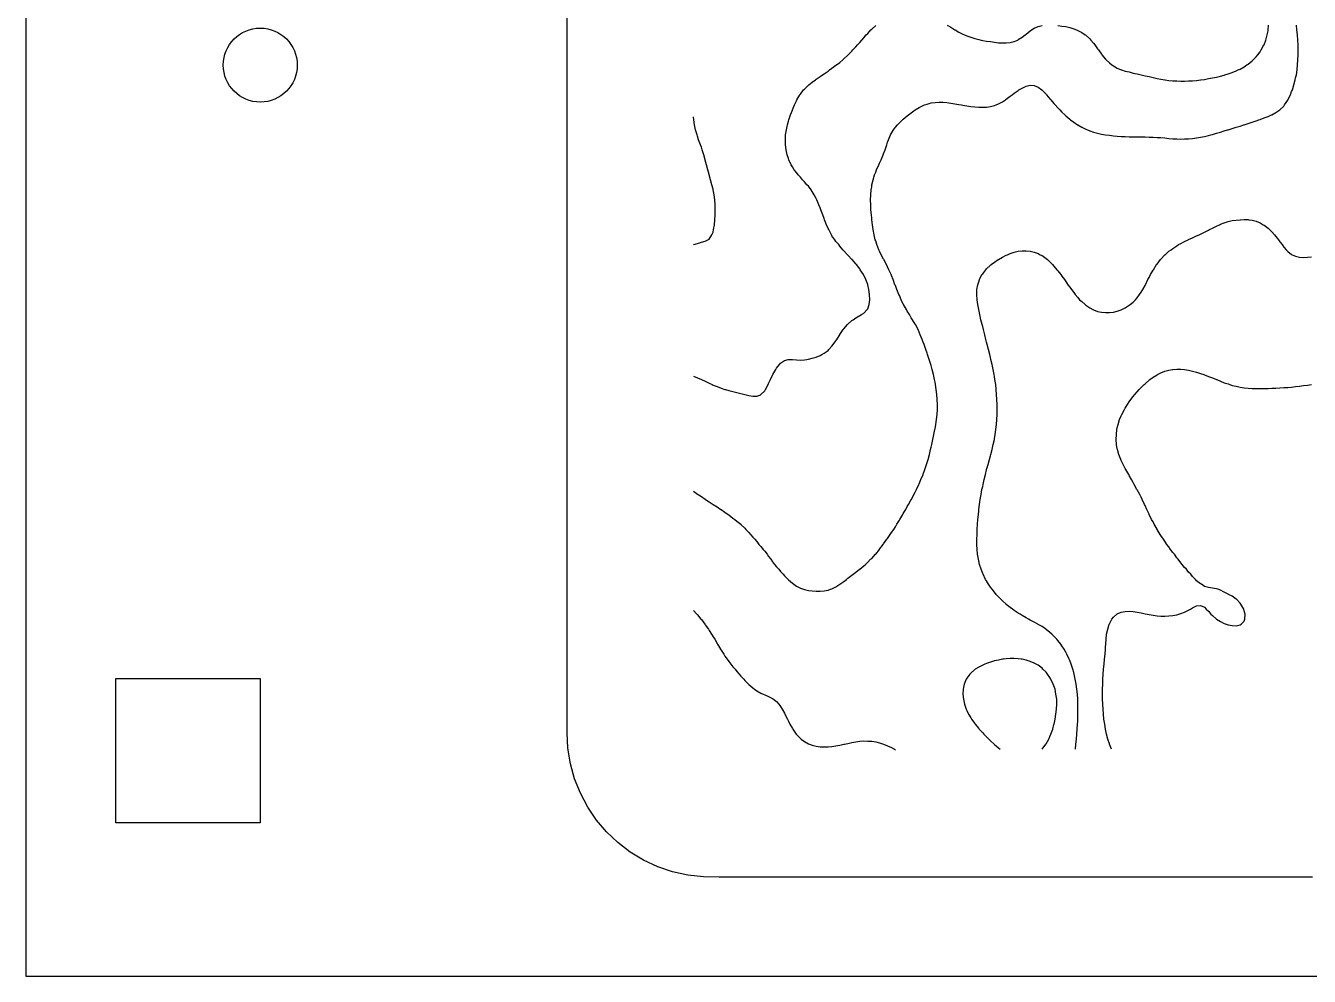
# Model space of a CAD drawing. Header units: metres. Extents: x 0 to 150, y 0 to 101.
# Drawn here: x 0 to 71.1, y 0 to 52.7 of the extents above; entities that cross this region are included whole.
import ezdxf

# ---------------------------------------------------------------- set-up
doc = ezdxf.new("R2010")
doc.units = ezdxf.units.M
for name, color, linetype in [('blank', 7, 'Continuous'), ('engrave', 7, 'Continuous'), ('outline', 7, 'Continuous'), ('pins', 7, 'Continuous'), ('witness', 7, 'Continuous')]:
    doc.layers.add(name, color=color, linetype=linetype)

msp = doc.modelspace()

# ---------------------------------------------------------------- linework, layer by layer
at = {"layer": 'blank'}
msp.add_lwpolyline([(0, 0), (150, 0), (150, 101), (0, 101)], close=True, dxfattribs=at)
at = {"layer": 'engrave'}
for points in [[(37, 26.88), (37.22, 26.73), (37.26, 26.71), (37.44, 26.59), (37.66, 26.44), (37.67, 26.43), (37.88, 26.29), (38.09, 26.15), (38.1, 26.15), (38.31, 26.01), (38.52, 25.88), (38.53, 25.87), (38.75, 25.72), (38.93, 25.6), (38.97, 25.57), (39.19, 25.4), (39.3, 25.32), (39.41, 25.23), (39.63, 25.05), (39.63, 25.04), (39.85, 24.83), (39.91, 24.77), (40.07, 24.59), (40.16, 24.49), (40.29, 24.34), (40.4, 24.22), (40.51, 24.09), (40.63, 23.94), (40.73, 23.83), (40.86, 23.66), (40.95, 23.56), (41.08, 23.39), (41.17, 23.27), (41.29, 23.11), (41.39, 22.98), (41.5, 22.83), (41.61, 22.7), (41.73, 22.56), (41.83, 22.44), (41.98, 22.28), (42.05, 22.2), (42.25, 22), (42.27, 21.98), (42.49, 21.79), (42.57, 21.73), (42.71, 21.63), (42.93, 21.51), (43.1, 21.45), (43.15, 21.44), (43.37, 21.39), (43.58, 21.36), (43.8, 21.35), (44.02, 21.35), (44.24, 21.36), (44.46, 21.4), (44.6, 21.45), (44.68, 21.48), (44.9, 21.59), (45.12, 21.73), (45.12, 21.73), (45.34, 21.89), (45.49, 22), (45.56, 22.06), (45.78, 22.23), (45.85, 22.28), (46, 22.4), (46.2, 22.56), (46.22, 22.57), (46.44, 22.75), (46.53, 22.83), (46.66, 22.95), (46.82, 23.11), (46.88, 23.16), (47.09, 23.39), (47.1, 23.4), (47.31, 23.66), (47.32, 23.67), (47.52, 23.94), (47.54, 23.96), (47.72, 24.22), (47.76, 24.27), (47.91, 24.49), (47.98, 24.59), (48.1, 24.77), (48.2, 24.92), (48.27, 25.05), (48.42, 25.28), (48.44, 25.32), (48.61, 25.6), (48.63, 25.65), (48.77, 25.88), (48.85, 26.03), (48.92, 26.15), (49.07, 26.42), (49.08, 26.43), (49.22, 26.71), (49.29, 26.84), (49.36, 26.98), (49.49, 27.26), (49.51, 27.3), (49.61, 27.54), (49.73, 27.81), (49.73, 27.83), (49.83, 28.09), (49.92, 28.37), (49.95, 28.47), (50, 28.65), (50.08, 28.92), (50.14, 29.2), (50.17, 29.33), (50.21, 29.48), (50.27, 29.75), (50.33, 30.03), (50.38, 30.31), (50.39, 30.35), (50.44, 30.58), (50.48, 30.86), (50.5, 31.14), (50.52, 31.41), (50.52, 31.69), (50.51, 31.97), (50.49, 32.24), (50.46, 32.52), (50.42, 32.8), (50.39, 32.92), (50.36, 33.07), (50.3, 33.35), (50.23, 33.63), (50.17, 33.85), (50.16, 33.9), (50.07, 34.18), (49.98, 34.46), (49.95, 34.53), (49.88, 34.73), (49.78, 35.01), (49.73, 35.14), (49.68, 35.29), (49.57, 35.56), (49.51, 35.69), (49.45, 35.84), (49.3, 36.12), (49.29, 36.14), (49.14, 36.39), (49.07, 36.5), (48.97, 36.67), (48.85, 36.86), (48.81, 36.95), (48.65, 37.23), (48.63, 37.26), (48.52, 37.5), (48.42, 37.73), (48.39, 37.78), (48.28, 38.06), (48.2, 38.28), (48.17, 38.33), (48.07, 38.61), (47.98, 38.84), (47.96, 38.89), (47.83, 39.16), (47.76, 39.32), (47.7, 39.44), (47.55, 39.72), (47.54, 39.74), (47.41, 39.99), (47.32, 40.18), (47.27, 40.27), (47.16, 40.55), (47.1, 40.76), (47.08, 40.82), (47.01, 41.1), (46.96, 41.38), (46.92, 41.65), (46.89, 41.93), (46.88, 42.01), (46.86, 42.21), (46.84, 42.48), (46.83, 42.76), (46.82, 43.04), (46.83, 43.31), (46.85, 43.59), (46.88, 43.76), (46.89, 43.87), (46.96, 44.14), (47.04, 44.42), (47.1, 44.56), (47.15, 44.7), (47.28, 44.97), (47.32, 45.06), (47.4, 45.25), (47.52, 45.53), (47.54, 45.58), (47.62, 45.81), (47.71, 46.08), (47.76, 46.22), (47.81, 46.36), (47.92, 46.64), (47.98, 46.73), (48.08, 46.91), (48.2, 47.06), (48.31, 47.19), (48.42, 47.3), (48.59, 47.47), (48.63, 47.51), (48.85, 47.69), (48.92, 47.74), (49.07, 47.86), (49.29, 48.02), (49.29, 48.02), (49.51, 48.15), (49.73, 48.26), (49.81, 48.3), (49.95, 48.34), (50.17, 48.4), (50.39, 48.43), (50.61, 48.44), (50.83, 48.44), (51.05, 48.42), (51.27, 48.39), (51.49, 48.36), (51.71, 48.32), (51.85, 48.3), (51.93, 48.28), (52.15, 48.24), (52.37, 48.21), (52.59, 48.18), (52.81, 48.16), (53.03, 48.16), (53.25, 48.17), (53.47, 48.21), (53.69, 48.26), (53.77, 48.3), (53.9, 48.35), (54.12, 48.47), (54.29, 48.57), (54.34, 48.61), (54.56, 48.78), (54.66, 48.85), (54.78, 48.94), (55, 49.1), (55.04, 49.13), (55.22, 49.23), (55.44, 49.33), (55.66, 49.39), (55.88, 49.37), (56.1, 49.28), (56.3, 49.13), (56.32, 49.11), (56.54, 48.88), (56.57, 48.85), (56.76, 48.63), (56.81, 48.57), (56.98, 48.38), (57.05, 48.3), (57.2, 48.13), (57.3, 48.02), (57.42, 47.9), (57.58, 47.74), (57.64, 47.69), (57.86, 47.5), (57.9, 47.47), (58.08, 47.34), (58.29, 47.19), (58.3, 47.19), (58.52, 47.06), (58.74, 46.95), (58.83, 46.91), (58.96, 46.86), (59.17, 46.78), (59.39, 46.72), (59.61, 46.67), (59.83, 46.64), (59.84, 46.64), (60.05, 46.61), (60.27, 46.58), (60.49, 46.56), (60.71, 46.55), (60.93, 46.54), (61.15, 46.53), (61.37, 46.53), (61.59, 46.53), (61.81, 46.52), (62.03, 46.52), (62.25, 46.51), (62.47, 46.51), (62.69, 46.49), (62.91, 46.48), (63.13, 46.46), (63.35, 46.44), (63.57, 46.42), (63.79, 46.41), (64.01, 46.4), (64.22, 46.41), (64.44, 46.42), (64.66, 46.44), (64.88, 46.47), (65.1, 46.51), (65.32, 46.55), (65.54, 46.6), (65.67, 46.64), (65.76, 46.66), (65.98, 46.72), (66.2, 46.79), (66.42, 46.85), (66.6, 46.91), (66.64, 46.92), (66.86, 46.99), (67.08, 47.06), (67.3, 47.12), (67.5, 47.19), (67.52, 47.19), (67.74, 47.26), (67.96, 47.33), (68.18, 47.41), (68.33, 47.47), (68.4, 47.49), (68.62, 47.57), (68.84, 47.66), (69.04, 47.74), (69.06, 47.75), (69.28, 47.87), (69.49, 48.02), (69.5, 48.02), (69.71, 48.23), (69.76, 48.3), (69.93, 48.55), (69.94, 48.57), (70.08, 48.85), (70.15, 49.04), (70.19, 49.13), (70.27, 49.4), (70.35, 49.68), (70.37, 49.79), (70.41, 49.96), (70.45, 50.23), (70.48, 50.51), (70.5, 50.79), (70.52, 51.06), (70.52, 51.34), (70.51, 51.62), (70.5, 51.89), (70.47, 52.17), (70.44, 52.45), (70.41, 52.72)], [(37, 33.26), (37.22, 33.17), (37.44, 33.08), (37.45, 33.07), (37.66, 32.98), (37.88, 32.87), (38.04, 32.8), (38.1, 32.77), (38.31, 32.68), (38.53, 32.6), (38.75, 32.53), (38.78, 32.52), (38.97, 32.47), (39.19, 32.41), (39.41, 32.35), (39.63, 32.3), (39.85, 32.24), (39.85, 32.24), (40.07, 32.19), (40.29, 32.16), (40.51, 32.16), (40.73, 32.23), (40.74, 32.24), (40.95, 32.45), (40.99, 32.52), (41.14, 32.8), (41.17, 32.85), (41.27, 33.07), (41.39, 33.31), (41.41, 33.35), (41.56, 33.63), (41.61, 33.7), (41.77, 33.9), (41.83, 33.98), (42.05, 34.13), (42.26, 34.18), (42.27, 34.18), (42.36, 34.18), (42.49, 34.18), (42.71, 34.16), (42.93, 34.15), (43.15, 34.16), (43.29, 34.18), (43.37, 34.2), (43.58, 34.25), (43.8, 34.32), (44.02, 34.41), (44.12, 34.46), (44.24, 34.53), (44.46, 34.69), (44.51, 34.73), (44.68, 34.92), (44.75, 35.01), (44.9, 35.22), (44.94, 35.29), (45.12, 35.56), (45.12, 35.57), (45.3, 35.84), (45.34, 35.89), (45.53, 36.12), (45.56, 36.15), (45.78, 36.34), (45.86, 36.39), (46, 36.49), (46.22, 36.62), (46.31, 36.67), (46.44, 36.76), (46.63, 36.95), (46.66, 36.99), (46.74, 37.23), (46.77, 37.5), (46.76, 37.78), (46.72, 38.06), (46.66, 38.33), (46.66, 38.34), (46.55, 38.61), (46.44, 38.86), (46.43, 38.89), (46.25, 39.16), (46.22, 39.21), (46.04, 39.44), (46, 39.48), (45.79, 39.72), (45.78, 39.73), (45.56, 39.96), (45.53, 39.99), (45.34, 40.2), (45.28, 40.27), (45.12, 40.46), (45.05, 40.55), (44.9, 40.73), (44.83, 40.82), (44.68, 41.04), (44.65, 41.1), (44.5, 41.38), (44.46, 41.44), (44.37, 41.65), (44.27, 41.93), (44.24, 41.99), (44.17, 42.21), (44.06, 42.48), (44.02, 42.59), (43.95, 42.76), (43.84, 43.04), (43.8, 43.11), (43.69, 43.31), (43.58, 43.5), (43.52, 43.59), (43.37, 43.79), (43.29, 43.87), (43.15, 44.03), (43.04, 44.14), (42.93, 44.28), (42.8, 44.42), (42.71, 44.55), (42.59, 44.7), (42.49, 44.87), (42.42, 44.97), (42.29, 45.25), (42.27, 45.32), (42.2, 45.53), (42.14, 45.81), (42.1, 46.08), (42.1, 46.36), (42.11, 46.64), (42.15, 46.91), (42.21, 47.19), (42.27, 47.39), (42.29, 47.47), (42.38, 47.74), (42.49, 48.01), (42.49, 48.02), (42.61, 48.3), (42.71, 48.52), (42.74, 48.57), (42.9, 48.85), (42.93, 48.89), (43.11, 49.13), (43.15, 49.17), (43.37, 49.38), (43.39, 49.4), (43.58, 49.56), (43.76, 49.68), (43.8, 49.72), (44.02, 49.87), (44.15, 49.96), (44.24, 50.02), (44.46, 50.17), (44.54, 50.23), (44.68, 50.33), (44.9, 50.49), (44.93, 50.51), (45.12, 50.65), (45.28, 50.79), (45.34, 50.84), (45.56, 51.05), (45.58, 51.06), (45.78, 51.27), (45.84, 51.34), (46, 51.51), (46.1, 51.62), (46.22, 51.76), (46.34, 51.89), (46.44, 52.01), (46.58, 52.17), (46.66, 52.26), (46.83, 52.45), (46.88, 52.5), (47.1, 52.7)], [(51.06, 52.72), (51.27, 52.6), (51.49, 52.46), (51.5, 52.45), (51.71, 52.33), (51.93, 52.21), (52.02, 52.17), (52.15, 52.12), (52.37, 52.04), (52.59, 51.97), (52.81, 51.92), (52.94, 51.89), (53.03, 51.87), (53.25, 51.83), (53.47, 51.8), (53.69, 51.77), (53.9, 51.74), (54.12, 51.73), (54.34, 51.73), (54.56, 51.76), (54.78, 51.81), (54.98, 51.89), (55, 51.91), (55.22, 52.05), (55.38, 52.17), (55.44, 52.22), (55.66, 52.4), (55.73, 52.45), (55.88, 52.55), (56.1, 52.64), (56.32, 52.69)], [(57.2, 52.69), (57.42, 52.66), (57.64, 52.63), (57.86, 52.58), (58.08, 52.51), (58.23, 52.45), (58.3, 52.42), (58.52, 52.3), (58.71, 52.17), (58.74, 52.15), (58.96, 51.96), (59.02, 51.89), (59.17, 51.71), (59.24, 51.62), (59.39, 51.41), (59.44, 51.34), (59.61, 51.1), (59.64, 51.06), (59.83, 50.83), (59.87, 50.79), (60.05, 50.62), (60.19, 50.51), (60.27, 50.45), (60.49, 50.33), (60.71, 50.24), (60.73, 50.23), (60.93, 50.17), (61.15, 50.12), (61.37, 50.06), (61.59, 50.01), (61.81, 49.96), (61.81, 49.96), (62.03, 49.91), (62.25, 49.86), (62.47, 49.81), (62.69, 49.76), (62.91, 49.72), (63.13, 49.68), (63.14, 49.68), (63.35, 49.65), (63.57, 49.63), (63.79, 49.62), (64.01, 49.61), (64.22, 49.61), (64.44, 49.62), (64.66, 49.63), (64.88, 49.65), (65.1, 49.68), (65.12, 49.68), (65.32, 49.71), (65.54, 49.75), (65.76, 49.79), (65.98, 49.84), (66.2, 49.89), (66.42, 49.95), (66.45, 49.96), (66.64, 50.02), (66.86, 50.09), (67.08, 50.18), (67.19, 50.23), (67.3, 50.28), (67.52, 50.41), (67.67, 50.51), (67.74, 50.56), (67.96, 50.73), (68.01, 50.79), (68.18, 50.95), (68.27, 51.06), (68.4, 51.24), (68.46, 51.34), (68.61, 51.62), (68.62, 51.63), (68.72, 51.89), (68.79, 52.17), (68.84, 52.39), (68.85, 52.45), (68.87, 52.72)], [(37, 40.54), (37.02, 40.55), (37.22, 40.62), (37.44, 40.68), (37.66, 40.74), (37.8, 40.82), (37.88, 40.86), (38.03, 41.1), (38.1, 41.24), (38.12, 41.38), (38.17, 41.65), (38.19, 41.93), (38.21, 42.21), (38.21, 42.48), (38.21, 42.76), (38.19, 43.04), (38.15, 43.31), (38.1, 43.59), (38.1, 43.62), (38.03, 43.87), (37.95, 44.14), (37.88, 44.42), (37.88, 44.44), (37.8, 44.7), (37.72, 44.97), (37.66, 45.24), (37.65, 45.25), (37.57, 45.53), (37.48, 45.81), (37.44, 45.95), (37.39, 46.08), (37.28, 46.36), (37.22, 46.57), (37.2, 46.64), (37.12, 46.91), (37.06, 47.19), (37.02, 47.47), (37, 47.63)], [(58.17, 12.59), (58.2, 12.87), (58.23, 13.15), (58.25, 13.42), (58.27, 13.7), (58.29, 13.98), (58.3, 14.12), (58.3, 14.25), (58.31, 14.53), (58.31, 14.81), (58.31, 15.08), (58.3, 15.34), (58.3, 15.36), (58.28, 15.64), (58.25, 15.91), (58.21, 16.19), (58.16, 16.47), (58.1, 16.74), (58.08, 16.83), (58.03, 17.02), (57.93, 17.3), (57.86, 17.5), (57.82, 17.57), (57.69, 17.85), (57.64, 17.96), (57.54, 18.13), (57.42, 18.32), (57.36, 18.4), (57.2, 18.62), (57.14, 18.68), (56.98, 18.86), (56.87, 18.96), (56.76, 19.06), (56.54, 19.23), (56.53, 19.24), (56.32, 19.38), (56.1, 19.5), (56.08, 19.51), (55.88, 19.62), (55.66, 19.74), (55.57, 19.79), (55.44, 19.86), (55.22, 19.99), (55.1, 20.07), (55, 20.13), (54.78, 20.28), (54.69, 20.34), (54.56, 20.44), (54.34, 20.61), (54.33, 20.62), (54.12, 20.81), (54.03, 20.9), (53.9, 21.03), (53.77, 21.17), (53.69, 21.29), (53.55, 21.45), (53.47, 21.57), (53.36, 21.73), (53.25, 21.91), (53.19, 22), (53.05, 22.28), (53.03, 22.33), (52.94, 22.56), (52.85, 22.83), (52.81, 23.03), (52.79, 23.11), (52.75, 23.39), (52.72, 23.66), (52.71, 23.94), (52.71, 24.22), (52.72, 24.49), (52.73, 24.77), (52.75, 25.05), (52.76, 25.32), (52.79, 25.6), (52.81, 25.8), (52.82, 25.88), (52.85, 26.15), (52.89, 26.43), (52.94, 26.71), (52.99, 26.98), (53.03, 27.15), (53.05, 27.26), (53.11, 27.54), (53.18, 27.81), (53.25, 28.07), (53.25, 28.09), (53.33, 28.37), (53.41, 28.65), (53.47, 28.84), (53.49, 28.92), (53.56, 29.2), (53.62, 29.48), (53.68, 29.75), (53.69, 29.78), (53.73, 30.03), (53.76, 30.31), (53.79, 30.58), (53.81, 30.86), (53.83, 31.14), (53.83, 31.41), (53.83, 31.69), (53.82, 31.97), (53.8, 32.24), (53.78, 32.52), (53.75, 32.8), (53.71, 33.07), (53.69, 33.24), (53.67, 33.35), (53.61, 33.63), (53.56, 33.9), (53.49, 34.18), (53.47, 34.3), (53.43, 34.46), (53.36, 34.73), (53.28, 35.01), (53.25, 35.15), (53.21, 35.29), (53.14, 35.56), (53.07, 35.84), (53.03, 36.01), (53, 36.12), (52.93, 36.39), (52.87, 36.67), (52.81, 36.95), (52.81, 36.96), (52.76, 37.23), (52.72, 37.5), (52.7, 37.78), (52.71, 38.06), (52.76, 38.33), (52.81, 38.49), (52.85, 38.61), (52.99, 38.89), (53.03, 38.93), (53.21, 39.16), (53.25, 39.2), (53.47, 39.41), (53.5, 39.44), (53.69, 39.58), (53.89, 39.72), (53.9, 39.72), (54.12, 39.85), (54.34, 39.96), (54.41, 39.99), (54.56, 40.06), (54.78, 40.13), (55, 40.18), (55.22, 40.21), (55.44, 40.21), (55.66, 40.19), (55.88, 40.14), (56.1, 40.06), (56.22, 39.99), (56.32, 39.94), (56.54, 39.79), (56.62, 39.72), (56.76, 39.59), (56.9, 39.44), (56.98, 39.36), (57.14, 39.16), (57.2, 39.1), (57.36, 38.89), (57.42, 38.81), (57.56, 38.61), (57.64, 38.5), (57.75, 38.33), (57.86, 38.19), (57.95, 38.06), (58.08, 37.89), (58.16, 37.78), (58.3, 37.62), (58.4, 37.5), (58.52, 37.39), (58.7, 37.23), (58.74, 37.2), (58.96, 37.05), (59.14, 36.95), (59.17, 36.93), (59.39, 36.85), (59.61, 36.8), (59.83, 36.78), (60.05, 36.78), (60.27, 36.81), (60.49, 36.86), (60.71, 36.94), (60.74, 36.95), (60.93, 37.05), (61.15, 37.19), (61.2, 37.23), (61.37, 37.37), (61.5, 37.5), (61.59, 37.61), (61.72, 37.78), (61.81, 37.91), (61.9, 38.06), (62.03, 38.29), (62.05, 38.33), (62.19, 38.61), (62.25, 38.72), (62.33, 38.89), (62.47, 39.13), (62.49, 39.16), (62.66, 39.44), (62.69, 39.47), (62.88, 39.72), (62.91, 39.75), (63.13, 39.98), (63.14, 39.99), (63.35, 40.18), (63.47, 40.27), (63.57, 40.34), (63.79, 40.49), (63.88, 40.55), (64.01, 40.62), (64.22, 40.73), (64.42, 40.82), (64.44, 40.83), (64.66, 40.93), (64.88, 41.03), (65.03, 41.1), (65.1, 41.13), (65.32, 41.24), (65.54, 41.35), (65.59, 41.38), (65.76, 41.46), (65.98, 41.57), (66.15, 41.65), (66.2, 41.68), (66.42, 41.76), (66.64, 41.83), (66.86, 41.88), (67.08, 41.91), (67.3, 41.93), (67.31, 41.93), (67.52, 41.94), (67.74, 41.94), (67.78, 41.93), (67.96, 41.91), (68.18, 41.85), (68.4, 41.76), (68.57, 41.65), (68.62, 41.63), (68.84, 41.46), (68.93, 41.38), (69.06, 41.26), (69.2, 41.1), (69.28, 41.01), (69.42, 40.82), (69.49, 40.71), (69.62, 40.55), (69.71, 40.41), (69.84, 40.27), (69.93, 40.17), (70.15, 40.01), (70.18, 39.99), (70.37, 39.91), (70.59, 39.86), (70.81, 39.84), (71.03, 39.85), (71.25, 39.87)], [(60.16, 12.59), (60.06, 12.87), (60.05, 12.89), (59.97, 13.15), (59.9, 13.42), (59.83, 13.7), (59.83, 13.7), (59.79, 13.98), (59.75, 14.25), (59.73, 14.53), (59.71, 14.81), (59.69, 15.08), (59.67, 15.36), (59.67, 15.64), (59.67, 15.91), (59.68, 16.19), (59.69, 16.47), (59.71, 16.74), (59.73, 17.02), (59.76, 17.3), (59.78, 17.57), (59.81, 17.85), (59.83, 18.13), (59.83, 18.25), (59.85, 18.4), (59.87, 18.68), (59.9, 18.96), (59.96, 19.24), (60.04, 19.51), (60.05, 19.54), (60.19, 19.79), (60.27, 19.9), (60.46, 20.07), (60.49, 20.09), (60.71, 20.18), (60.93, 20.22), (61.15, 20.23), (61.37, 20.21), (61.59, 20.18), (61.81, 20.14), (62.03, 20.09), (62.17, 20.07), (62.25, 20.05), (62.47, 20.01), (62.69, 19.98), (62.91, 19.96), (63.13, 19.96), (63.35, 19.97), (63.57, 19.99), (63.79, 20.03), (63.9, 20.07), (64.01, 20.1), (64.22, 20.19), (64.44, 20.3), (64.54, 20.34), (64.66, 20.42), (64.88, 20.53), (65.1, 20.56), (65.32, 20.46), (65.42, 20.34), (65.54, 20.24), (65.67, 20.07), (65.76, 19.99), (65.98, 19.79), (65.98, 19.79), (66.2, 19.66), (66.42, 19.55), (66.53, 19.51), (66.64, 19.48), (66.86, 19.44), (67.08, 19.43), (67.3, 19.48), (67.36, 19.51), (67.52, 19.69), (67.56, 19.79), (67.57, 20.07), (67.52, 20.26), (67.5, 20.34), (67.34, 20.62), (67.3, 20.68), (67.1, 20.9), (67.08, 20.91), (66.86, 21.06), (66.66, 21.17), (66.64, 21.18), (66.42, 21.29), (66.2, 21.4), (66.06, 21.45), (65.98, 21.48), (65.76, 21.52), (65.54, 21.55), (65.32, 21.61), (65.16, 21.73), (65.1, 21.75), (64.88, 21.92), (64.83, 22), (64.66, 22.15), (64.56, 22.28), (64.44, 22.4), (64.32, 22.56), (64.22, 22.66), (64.08, 22.83), (64.01, 22.92), (63.86, 23.11), (63.79, 23.2), (63.65, 23.39), (63.57, 23.49), (63.44, 23.66), (63.35, 23.8), (63.24, 23.94), (63.13, 24.11), (63.05, 24.22), (62.91, 24.43), (62.86, 24.49), (62.69, 24.77), (62.69, 24.78), (62.53, 25.05), (62.47, 25.18), (62.39, 25.32), (62.26, 25.6), (62.25, 25.62), (62.13, 25.88), (62.03, 26.1), (62, 26.15), (61.87, 26.43), (61.81, 26.55), (61.73, 26.71), (61.59, 26.97), (61.58, 26.98), (61.43, 27.26), (61.37, 27.37), (61.27, 27.54), (61.15, 27.76), (61.12, 27.81), (60.96, 28.09), (60.93, 28.15), (60.81, 28.37), (60.71, 28.59), (60.68, 28.65), (60.57, 28.92), (60.5, 29.2), (60.49, 29.23), (60.45, 29.48), (60.43, 29.75), (60.44, 30.03), (60.47, 30.31), (60.49, 30.4), (60.53, 30.58), (60.62, 30.86), (60.71, 31.07), (60.74, 31.14), (60.88, 31.41), (60.93, 31.49), (61.05, 31.69), (61.15, 31.83), (61.24, 31.97), (61.37, 32.13), (61.46, 32.24), (61.59, 32.39), (61.7, 32.52), (61.81, 32.63), (61.98, 32.8), (62.03, 32.84), (62.25, 33.04), (62.3, 33.07), (62.47, 33.2), (62.69, 33.34), (62.71, 33.35), (62.91, 33.45), (63.13, 33.53), (63.35, 33.59), (63.54, 33.63), (63.57, 33.63), (63.79, 33.65), (64.01, 33.65), (64.21, 33.63), (64.22, 33.63), (64.44, 33.59), (64.66, 33.54), (64.88, 33.48), (65.1, 33.41), (65.28, 33.35), (65.32, 33.33), (65.54, 33.25), (65.76, 33.17), (65.98, 33.08), (66.01, 33.07), (66.2, 32.99), (66.42, 32.9), (66.64, 32.83), (66.73, 32.8), (66.86, 32.75), (67.08, 32.7), (67.3, 32.65), (67.52, 32.61), (67.74, 32.59), (67.96, 32.57), (68.18, 32.57), (68.4, 32.57), (68.62, 32.57), (68.84, 32.58), (69.06, 32.59), (69.28, 32.6), (69.49, 32.61), (69.71, 32.63), (69.93, 32.64), (70.15, 32.66), (70.37, 32.69), (70.59, 32.71), (70.81, 32.74), (71.03, 32.76), (71.25, 32.79)], [(37, 20.28), (37.19, 20.07), (37.22, 20.03), (37.42, 19.79), (37.44, 19.77), (37.63, 19.51), (37.66, 19.48), (37.83, 19.24), (37.88, 19.17), (38.01, 18.96), (38.1, 18.82), (38.18, 18.68), (38.31, 18.45), (38.34, 18.4), (38.5, 18.13), (38.53, 18.08), (38.68, 17.85), (38.75, 17.74), (38.87, 17.57), (38.97, 17.44), (39.08, 17.3), (39.19, 17.16), (39.31, 17.02), (39.41, 16.9), (39.54, 16.74), (39.63, 16.64), (39.79, 16.47), (39.85, 16.4), (40.06, 16.19), (40.07, 16.18), (40.29, 15.99), (40.39, 15.91), (40.51, 15.83), (40.73, 15.7), (40.86, 15.64), (40.95, 15.6), (41.17, 15.51), (41.39, 15.4), (41.44, 15.36), (41.61, 15.23), (41.73, 15.08), (41.83, 14.96), (41.92, 14.81), (42.05, 14.58), (42.07, 14.53), (42.21, 14.25), (42.27, 14.14), (42.35, 13.98), (42.49, 13.73), (42.51, 13.7), (42.7, 13.42), (42.71, 13.41), (42.93, 13.18), (42.97, 13.15), (43.15, 13.01), (43.37, 12.89), (43.43, 12.87), (43.58, 12.81), (43.8, 12.76), (44.02, 12.72), (44.24, 12.71), (44.46, 12.72), (44.68, 12.73), (44.9, 12.77), (45.12, 12.81), (45.34, 12.86), (45.38, 12.87), (45.56, 12.91), (45.78, 12.96), (46, 13), (46.22, 13.03), (46.44, 13.05), (46.66, 13.04), (46.88, 13.03), (47.1, 12.99), (47.32, 12.94), (47.53, 12.87), (47.54, 12.87), (47.76, 12.78), (47.98, 12.68), (48.14, 12.59), (48.2, 12.56)], [(56.32, 12.59), (56.32, 12.59), (56.53, 12.87), (56.54, 12.88), (56.69, 13.15), (56.76, 13.29), (56.81, 13.42), (56.91, 13.7), (56.98, 13.95), (56.99, 13.98), (57.05, 14.25), (57.09, 14.53), (57.12, 14.81), (57.13, 15.08), (57.13, 15.36), (57.09, 15.64), (57.04, 15.91), (56.98, 16.09), (56.94, 16.19), (56.81, 16.47), (56.76, 16.56), (56.63, 16.74), (56.54, 16.85), (56.37, 17.02), (56.32, 17.07), (56.1, 17.24), (55.99, 17.3), (55.88, 17.36), (55.66, 17.45), (55.44, 17.52), (55.22, 17.57), (55.16, 17.57), (55, 17.6), (54.78, 17.61), (54.56, 17.61), (54.34, 17.59), (54.18, 17.57), (54.12, 17.57), (53.9, 17.53), (53.69, 17.48), (53.47, 17.41), (53.25, 17.34), (53.14, 17.3), (53.03, 17.25), (52.81, 17.14), (52.62, 17.02), (52.59, 17), (52.37, 16.8), (52.31, 16.74), (52.15, 16.52), (52.12, 16.47), (52, 16.19), (51.94, 15.91), (51.93, 15.64), (51.96, 15.36), (52.02, 15.08), (52.12, 14.81), (52.15, 14.74), (52.25, 14.53), (52.37, 14.33), (52.41, 14.25), (52.59, 14.01), (52.61, 13.98), (52.81, 13.74), (52.84, 13.7), (53.03, 13.5), (53.1, 13.42), (53.25, 13.28), (53.37, 13.15), (53.47, 13.06), (53.66, 12.87), (53.69, 12.85), (53.9, 12.66), (53.99, 12.59)]]:
    msp.add_lwpolyline(points, dxfattribs=at)
at = {"layer": 'outline'}
msp.add_lwpolyline([(71.314, 5.5), (70.448, 5.5), (69.582, 5.5), (68.717, 5.5), (67.851, 5.5), (66.985, 5.5), (66.12, 5.5), (65.254, 5.5), (64.388, 5.5), (63.523, 5.5), (62.657, 5.5), (61.792, 5.5), (60.926, 5.5), (60.06, 5.5), (59.195, 5.5), (58.329, 5.5), (57.463, 5.5), (56.598, 5.5), (55.732, 5.5), (54.866, 5.5), (54.001, 5.5), (53.135, 5.5), (52.269, 5.5), (51.404, 5.5), (50.538, 5.5), (49.672, 5.5), (48.807, 5.5), (47.941, 5.5), (47.075, 5.5), (46.21, 5.5), (45.344, 5.5), (44.478, 5.5), (43.613, 5.5), (42.747, 5.5), (41.881, 5.5), (41.016, 5.5), (40.15, 5.5), (39.284, 5.5), (38.419, 5.5), (37.553, 5.512), (36.693, 5.607), (35.848, 5.795), (35.029, 6.072), (34.244, 6.437), (33.503, 6.883), (32.815, 7.408), (32.187, 8.003), (31.628, 8.663), (31.143, 9.38), (30.738, 10.144), (30.418, 10.948), (30.187, 11.782), (30.047, 12.636), (30, 13.5), (30, 13.5), (30, 14.366), (30, 15.231), (30, 16.097), (30, 16.963), (30, 17.828), (30, 18.694), (30, 19.56), (30, 20.425), (30, 21.291), (30, 22.157), (30, 23.022), (30, 23.888), (30, 24.754), (30, 25.619), (30, 26.485), (30, 27.351), (30, 28.216), (30, 29.082), (30, 29.948), (30, 30.813), (30, 31.679), (30, 32.545), (30, 33.41), (30, 34.276), (30, 35.142), (30, 36.007), (30, 36.873), (30, 37.739), (30, 38.604), (30, 39.47), (30, 40.336), (30, 41.201), (30, 42.067), (30, 42.933), (30, 43.798), (30, 44.664), (30, 45.53), (30, 46.395), (30, 47.261), (30, 48.127), (30, 48.992), (30, 49.858), (30, 50.724), (30, 51.589), (30, 52.455), (30, 53.321)], dxfattribs=at)
at = {"layer": 'pins'}
msp.add_circle((13, 50.5), 2.05, dxfattribs=at)
at = {"layer": 'witness'}
msp.add_lwpolyline([(5, 16.5), (13, 16.5), (13, 8.5), (5, 8.5)], close=True, dxfattribs=at)

doc.saveas('drawing.dxf')
